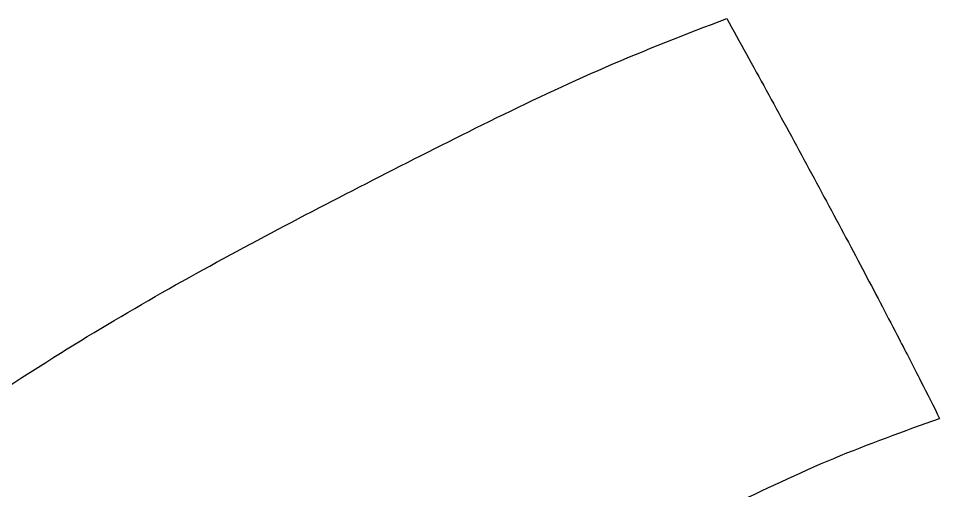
# Model space of a CAD drawing. Extents: x 400 to 501, y 484 to 634.
# Drawn here: x 434.14 to 438.509, y 567.186 to 569.424 of the extents above; entities that cross this region are included whole.
import ezdxf

# ---------------------------------------------------------------- set-up
doc = ezdxf.new("R2010")
doc.units = 0
doc.header["$MEASUREMENT"] = 0
doc.layers.add('DIM', color=3, linetype='Continuous')
doc.layers.add('GEOMETRY', color=3, linetype='Continuous', lineweight=25)

# ---------------------------------------------------------------- blocks, each defined once
blk = doc.blocks.new('2026 GRANDEE')
at = {"layer": 'GEOMETRY', "ltscale": 16}
for points, knots in [([(-22.7511, -37.1976), (-22.677, -37.0037), (-22.5306, -36.6206), (-22.2687, -36.0738), (-21.998, -35.548), (-21.7236, -35.0308), (-21.4371, -34.5168), (-21.1087, -33.9746), (-20.7321, -33.4138), (-20.3054, -32.8412), (-19.8543, -32.2906), (-19.382, -31.7607), (-18.89, -31.2506), (-18.3784, -30.7598), (-17.8469, -30.2887), (-17.2943, -29.839), (-16.7192, -29.4138), (-16.1545, -29.0395), (-15.6078, -28.7141), (-15.0895, -28.4323), (-14.5697, -28.1642), (-14.044, -27.8983), (-13.4995, -27.6384), (-13.1184, -27.4911), (-12.9255, -27.4165)], [0, 0, 0, 0, 0.043581, 0.086128, 0.127218, 0.167808, 0.209119, 0.250866, 0.300979, 0.350971, 0.400782, 0.450417, 0.499973, 0.549557, 0.599236, 0.649064, 0.69912, 0.74941, 0.791338, 0.832807, 0.873394, 0.914208, 0.956555, 1, 1, 1, 1]), ([(-12.9255, -27.4165), (-12.8945, -27.4724), (-12.8331, -27.5835), (-12.7385, -27.7557), (-12.643, -27.9306), (-12.5472, -28.1073), (-12.4521, -28.2837), (-12.3592, -28.4574), (-12.2702, -28.6253), (-12.1862, -28.7851), (-12.0955, -28.9593), (-12.0023, -29.1405), (-11.9447, -29.2549), (-11.9158, -29.3122)], [0, 0, 0, 0, 0.085095, 0.169086, 0.252412, 0.335435, 0.418167, 0.500832, 0.583539, 0.666365, 0.749338, 0.874352, 1, 1, 1, 1])]:
    blk.add_open_spline(points, degree=3, knots=knots, dxfattribs=at)
at = {"layer": 'GEOMETRY'}
blk.add_open_spline([(-12.9158, -29.7304), (-12.7509, -29.6513), (-12.4248, -29.4948), (-12.0842, -29.3726), (-11.9158, -29.3122)], degree=3, knots=[0, 0, 0, 0, 0.505583, 1, 1, 1, 1], dxfattribs=at)

msp = doc.modelspace()

# ---------------------------------------------------------------- block references
at = {"layer": 'DIM'}
msp.add_blockref('2026 GRANDEE', (450.4248, 596.8403), dxfattribs=at)

doc.saveas('drawing.dxf')
